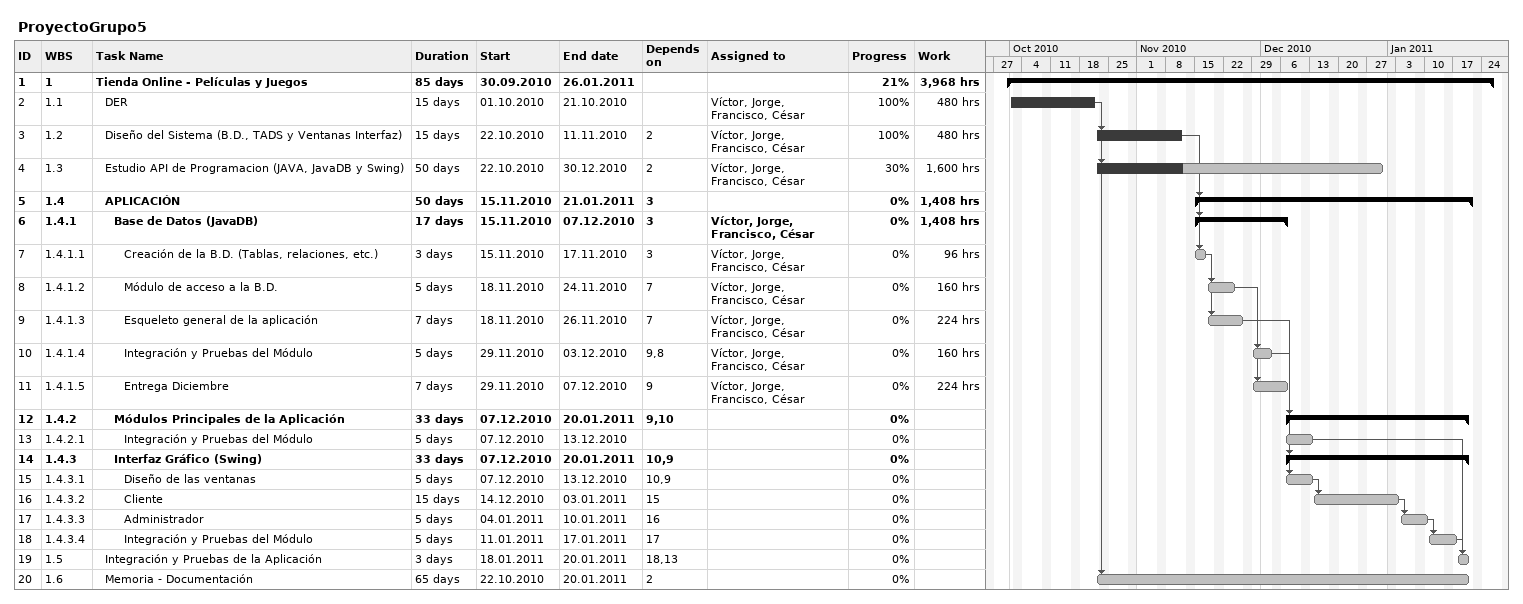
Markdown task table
ProyectoGrupo5

| ID | WBS | Task | Duration | Start | Finish | Predecessors | Resources | % complete | Work (h) |
|---|---|---|---|---|---|---|---|---|---|
| 1 | 1 | **Tienda Online - Películas y Juegos** | 85d | 2010-09-30 | 2011-01-26 |  |  | 21 | 3968 |
| 2 | 1.1 | DER | 15d | 2010-10-01 | 2010-10-21 |  | Víctor, Jorge, Francisco, César | 100 | 480 |
| 3 | 1.2 | Diseño del Sistema (B.D., TADS y Ventanas Interfaz) | 15d | 2010-10-22 | 2010-11-11 | 2 | Víctor, Jorge, Francisco, César | 100 | 480 |
| 4 | 1.3 | Estudio API de Programacion (JAVA, JavaDB y Swing) | 50d | 2010-10-22 | 2010-12-30 | 2 | Víctor, Jorge, Francisco, César | 30 | 1600 |
| 5 | 1.4 | **APLICACIÓN** | 50d | 2010-11-15 | 2011-01-21 | 3 |  | 0 | 1408 |
| 6 | 1.4.1 | **Base de Datos (JavaDB)** | 17d | 2010-11-15 | 2010-12-07 | 3 | Víctor, Jorge, Francisco, César | 0 | 1408 |
| 7 | 1.4.1.1 | Creación de la B.D. (Tablas, relaciones, etc.) | 3d | 2010-11-15 | 2010-11-17 | 3 | Víctor, Jorge, Francisco, César | 0 | 96 |
| 8 | 1.4.1.2 | Módulo de acceso a la B.D. | 5d | 2010-11-18 | 2010-11-24 | 7 | Víctor, Jorge, Francisco, César | 0 | 160 |
| 9 | 1.4.1.3 | Esqueleto general de la aplicación | 7d | 2010-11-18 | 2010-11-26 | 7 | Víctor, Jorge, Francisco, César | 0 | 224 |
| 10 | 1.4.1.4 | Integración y Pruebas del Módulo | 5d | 2010-11-29 | 2010-12-03 | 9, 8 | Víctor, Jorge, Francisco, César | 0 | 160 |
| 11 | 1.4.1.5 | Entrega Diciembre | 7d | 2010-11-29 | 2010-12-07 | 9 | Víctor, Jorge, Francisco, César | 0 | 224 |
| 12 | 1.4.2 | **Módulos Principales de la Aplicación** | 33d | 2010-12-07 | 2011-01-20 | 9, 10 |  | 0 |  |
| 13 | 1.4.2.1 | Integración y Pruebas del Módulo | 5d | 2010-12-07 | 2010-12-13 |  |  | 0 |  |
| 14 | 1.4.3 | **Interfaz Gráfico (Swing)** | 33d | 2010-12-07 | 2011-01-20 | 10, 9 |  | 0 |  |
| 15 | 1.4.3.1 | Diseño de las ventanas | 5d | 2010-12-07 | 2010-12-13 | 10, 9 |  | 0 |  |
| 16 | 1.4.3.2 | Cliente | 15d | 2010-12-14 | 2011-01-03 | 15 |  | 0 |  |
| 17 | 1.4.3.3 | Administrador | 5d | 2011-01-04 | 2011-01-10 | 16 |  | 0 |  |
| 18 | 1.4.3.4 | Integración y Pruebas del Módulo | 5d | 2011-01-11 | 2011-01-17 | 17 |  | 0 |  |
| 19 | 1.5 | Integración y Pruebas de la Aplicación | 3d | 2011-01-18 | 2011-01-20 | 18, 13 |  | 0 |  |
| 20 | 1.6 | Memoria - Documentación | 65d | 2010-10-22 | 2011-01-20 | 2 |  | 0 |  |
